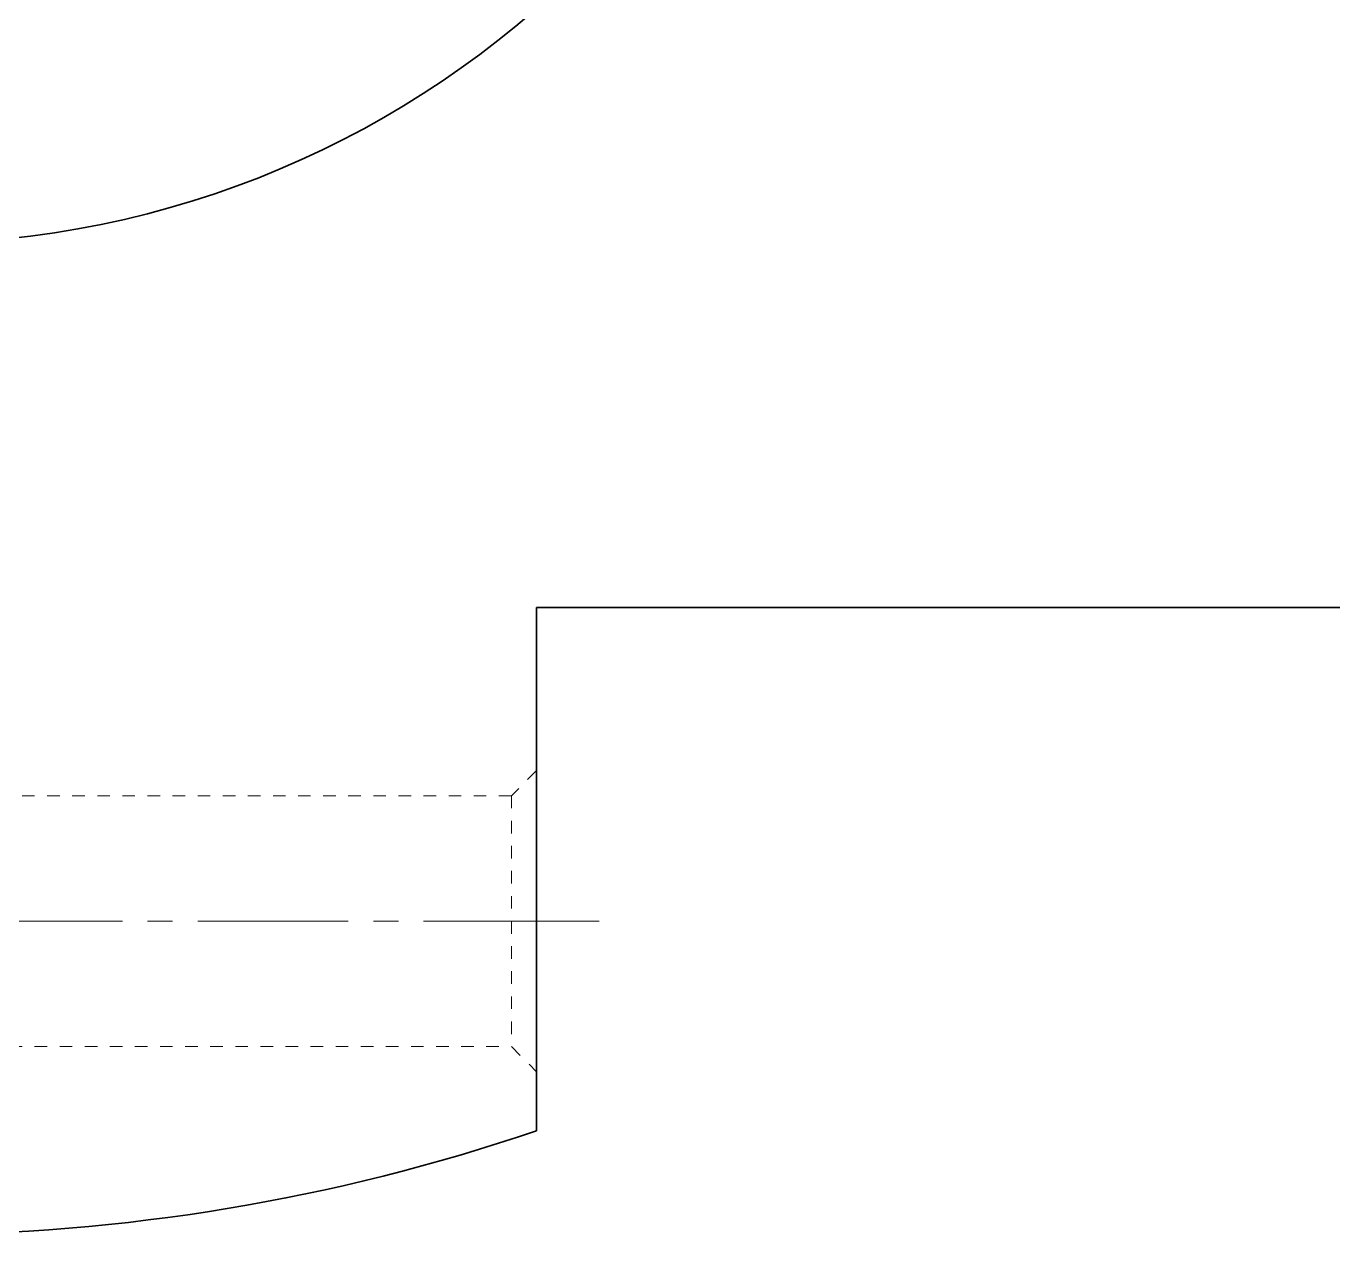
# Model space of a CAD drawing. Header units: millimetres. Extents: x -742 to 742, y -525 to 525.
# Drawn here: x -410.5 to -305.8, y 45.4 to 141.7 of the extents above; entities that cross this region are included whole.
import ezdxf

# ---------------------------------------------------------------- set-up
doc = ezdxf.new("R2010")
doc.units = ezdxf.units.MM
doc.linetypes.add('点画线', pattern=[18, 12, -2, 2, -2])
doc.linetypes.add('虚线', pattern=[2, 1, -1])
doc.layers.get('0').update_dxf_attribs({"lineweight": 35})
for name, color, linetype, lineweight in [('中心线层', 1, '点画线', 18), ('粗实线层', 7, 'Continuous', 35), ('虚线层', 6, '虚线', 18)]:
    doc.layers.add(name, color=color, linetype=linetype, lineweight=lineweight)

# ---------------------------------------------------------------- blocks, each defined once
blk = doc.blocks.new('*X5')
for p, q in [((-323.78, -105), (-387.8, -105)), ((-387.8, -105), (-387.8, -146.71))]:
    blk.add_line(p, q)
for radius, start, end in [(76, 270.0004, 89.9996), (155, 270.0002, 288.8191)]:
    blk.add_arc((-437.8, 0), radius, start, end)
at = {"layer": '虚线层', "color": 7}
for p, q in [((-387.8, -118), (-389.8, -120)), ((-387.8, -118), (-389.8, -120)), ((-387.8, -118), (-389.8, -120)), ((-389.8, -120), (-435.8, -120)), ((-389.8, -120), (-435.8, -120)), ((-389.8, -120), (-435.8, -120)), ((-389.8, -120), (-389.8, -130)), ((-389.8, -130), (-389.8, -140)), ((-435.8, -140), (-389.8, -140)), ((-435.8, -140), (-389.8, -140)), ((-435.8, -140), (-389.8, -140)), ((-389.8, -140), (-387.8, -142)), ((-389.8, -140), (-387.8, -142)), ((-389.8, -140), (-387.8, -142))]:
    blk.add_line(p, q, dxfattribs=at)
blk = doc.blocks.new('*X4')
at = {"layer": '中心线层'}
for p, q in [((-384.8, -130), (-440.8, -130)), ((-384.8, -130), (-440.8, -130)), ((-384.8, -130), (-440.8, -130)), ((-394.8, -130), (-382.8, -130)), ((-394.8, -130), (-382.8, -130)), ((-394.8, -130), (-382.8, -130))]:
    blk.add_line(p, q, dxfattribs=at)
at = {"color": 0, "linetype": 'ByBlock'}
blk.add_blockref('*X5', (0, 0), dxfattribs=at)

msp = doc.modelspace()

# ---------------------------------------------------------------- block references
at = {"layer": '粗实线层'}
msp.add_blockref('*X4', (18.013, 200.401), dxfattribs=at)

doc.saveas('drawing.dxf')
